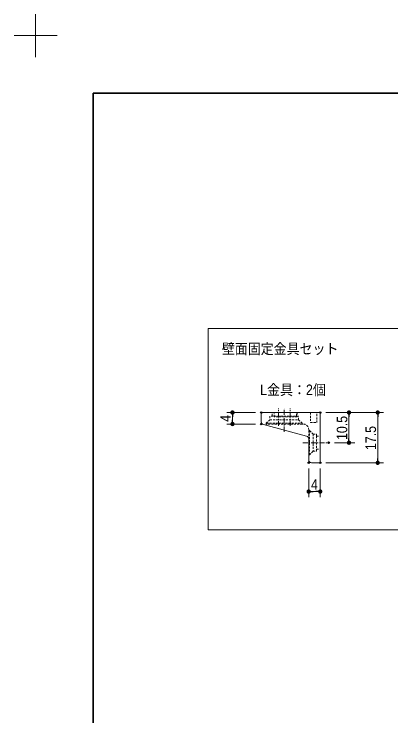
# Model space of a CAD drawing. Units: millimetres on the paper. Extents: x -396 to 396, y -304 to 304.
# Drawn here: x -396.2 to -265.2, y 60.2 to 304.5 of the extents above; entities that cross this region are included whole.
import ezdxf
from ezdxf.enums import TextEntityAlignment as Align

# ---------------------------------------------------------------- set-up
doc = ezdxf.new("R2010")
doc.units = ezdxf.units.MM
doc.header["$PDMODE"] = 32
doc.header["$PDSIZE"] = 0.5
doc.linetypes.add('USER1', pattern=[2.91, 1.76, -0.4, 0.35, -0.4])
doc.linetypes.add('USER2', pattern=[1.11, 0.71, -0.4])
for name, color, linetype, lineweight in [('0-0_2寸法-1', 7, 'Continuous', 15), ('0-1_0', 7, 'Continuous', 25), ('0-3_1図面枠', 7, 'Continuous', 20), ('0-4_2寸法-3', 7, 'Continuous', 15), ('0-5_3一般', 7, 'USER2', 15)]:
    doc.layers.add(name, color=color, linetype=linetype, lineweight=lineweight)
doc.layers.add('0-2_Defpoints', color=7, linetype='Continuous')
doc.styles.add('ＭＳ Ｐゴシック', font='')
doc.styles.get('ＭＳ Ｐゴシック').set_extended_font_data('MS PGothic')

# ---------------------------------------------------------------- blocks, each defined once
blk = doc.blocks.new('グループ')
at = {"layer": '0-3_1図面枠', "lineweight": 15}
for p, q in [((-210, 289.5), (-210, 304.5)), ((-217.5, 297), (-202.5, 297))]:
    blk.add_line(p, q, dxfattribs=at)
blk = doc.blocks.new('グループ-2')
at = {"layer": '0-3_1図面枠', "lineweight": 35}
blk.add_lwpolyline([(-190, 277), (190, 277), (190, -277), (-190, -277)], close=True, dxfattribs=at)
blk = doc.blocks.new('図面枠')
at = {"layer": '0-3_1図面枠'}
for name in ['グループ', 'グループ-2']:
    blk.add_blockref(name, (0, 0), dxfattribs=at)
blk = doc.blocks.new('グループ-6')
at = {"layer": '0-5_3一般', "linetype": 'USER1'}
for p, q in [((-125.568, 161.163), (-125.568, 167.163)), ((-123.568, 159.147), (-123.568, 167.147)), ((-121.568, 161.163), (-121.568, 167.163)), ((-117.153, 155.313), (-108.153, 155.313))]:
    blk.add_line(p, q, dxfattribs=at)
at = {"layer": '0-5_3一般'}
for p, q in [((-127.818, 164.513), (-127.818, 165.813)), ((-119.318, 164.513), (-119.318, 165.813)), ((-129.818, 162.063), (-129.818, 161.344)), ((-117.068, 161.813), (-117.318, 161.813)), ((-115.068, 156.624), (-115.068, 159.813)), ((-114.768, 151.113), (-114.768, 159.513)), ((-113.568, 158.313), (-112.368, 158.313)), ((-112.368, 158.313), (-112.368, 157.563)), ((-112.368, 157.563), (-111.068, 157.563)), ((-112.368, 157.563), (-112.368, 153.063)), ((-113.568, 152.313), (-112.368, 152.313)), ((-112.368, 153.063), (-111.068, 153.063)), ((-112.368, 153.063), (-112.368, 152.313))]:
    blk.add_line(p, q, dxfattribs=at)
at = {"layer": '0-5_3一般', "linetype": 'Continuous'}
for p, q in [((-130.827, 161.614), (-115.809, 157.59)), ((-115.068, 156.624), (-115.068, 149.313))]:
    blk.add_line(p, q, dxfattribs=at)
blk.add_lwpolyline([(-114.068, 148.313), (-111.068, 148.313), (-111.068, 165.813), (-131.568, 165.813), (-131.568, 162.58)], dxfattribs=at)
at = {"layer": '0-5_3一般'}
for points in [[(-128.568, 164.513), (-128.568, 163.313), (-129.818, 162.063)], [(-128.568, 163.313), (-118.568, 163.313), (-118.568, 164.513), (-128.568, 164.513)], [(-119.068, 165.813), (-119.068, 164.313), (-127.068, 164.313), (-127.068, 165.813)], [(-114.468, 165.813), (-114.468, 162.313), (-112.268, 162.313), (-112.268, 165.813)], [(-129.818, 162.063), (-117.318, 162.063), (-118.568, 163.313)], [(-117.318, 162.063), (-117.318, 161.813), (-129.818, 161.813)], [(-115.068, 159.513), (-114.768, 159.513), (-113.568, 158.313), (-113.568, 152.313), (-114.768, 151.113), (-115.068, 151.113)]]:
    blk.add_lwpolyline(points, dxfattribs=at)
at = {"layer": '0-5_3一般', "linetype": 'Continuous'}
for centre, start, end in [((-130.568, 162.58), 180, 255), ((-116.068, 156.624), 0, 75), ((-114.068, 149.313), 180, 270)]:
    blk.add_arc(centre, 1, start, end, dxfattribs=at)
at = {"layer": '0-5_3一般'}
blk.add_arc((-117.068, 159.813), 2, 0, 90, dxfattribs=at)
blk = doc.blocks.new('_Dot')
at = {"layer": '0-1_0'}
blk.add_line((-0.5, 0), (-1, 0), dxfattribs=at)
for points in [[(0, 0), (-0.5, 0), (-0.4961, 0.0627)], [(0, 0), (-0.4961, -0.0627), (-0.5, 0)], [(0, 0), (-0.4961, 0.0627), (-0.4843, 0.1243)], [(0, 0), (-0.4843, -0.1243), (-0.4961, -0.0627)], [(0, 0), (-0.4843, 0.1243), (-0.4649, 0.1841)], [(0, 0), (-0.4649, -0.1841), (-0.4843, -0.1243)], [(0, 0), (-0.4649, 0.1841), (-0.4382, 0.2409)], [(0, 0), (-0.4382, -0.2409), (-0.4649, -0.1841)], [(0, 0), (-0.4382, 0.2409), (-0.4045, 0.2939)], [(0, 0), (-0.4045, -0.2939), (-0.4382, -0.2409)], [(0, 0), (-0.4045, 0.2939), (-0.3645, 0.3423)], [(0, 0), (-0.3645, -0.3423), (-0.4045, -0.2939)], [(0, 0), (-0.3645, 0.3423), (-0.3187, 0.3853)], [(0, 0), (-0.3187, -0.3853), (-0.3645, -0.3423)], [(0, 0), (-0.3187, 0.3853), (-0.2679, 0.4222)], [(0, 0), (-0.2679, -0.4222), (-0.3187, -0.3853)], [(0, 0), (-0.2679, 0.4222), (-0.2129, 0.4524)], [(0, 0), (-0.2129, -0.4524), (-0.2679, -0.4222)], [(0, 0), (-0.2129, 0.4524), (-0.1545, 0.4755)], [(0, 0), (-0.1545, -0.4755), (-0.2129, -0.4524)], [(0, 0), (-0.1545, 0.4755), (-0.0937, 0.4911)], [(0, 0), (-0.0937, -0.4911), (-0.1545, -0.4755)], [(0, 0), (-0.0937, 0.4911), (-0.0314, 0.499)], [(0, 0), (-0.0314, -0.499), (-0.0937, -0.4911)], [(0, 0), (-0.0314, 0.499), (0.0314, 0.499)], [(0, 0), (0.0314, -0.499), (-0.0314, -0.499)], [(0, 0), (0.0314, 0.499), (0.0937, 0.4911)], [(0, 0), (0.0937, 0.4911), (0.1545, 0.4755)], [(0, 0), (0.1545, 0.4755), (0.2129, 0.4524)], [(0, 0), (0.2129, 0.4524), (0.2679, 0.4222)], [(0, 0), (0.2679, 0.4222), (0.3187, 0.3853)], [(0, 0), (0.3187, 0.3853), (0.3645, 0.3423)], [(0, 0), (0.3645, 0.3423), (0.4045, 0.2939)], [(0, 0), (0.4045, 0.2939), (0.4382, 0.2409)], [(0, 0), (0.4382, 0.2409), (0.4649, 0.1841)], [(0, 0), (0.4649, 0.1841), (0.4843, 0.1243)], [(0, 0), (0.4843, 0.1243), (0.4961, 0.0627)], [(0, 0), (0.4961, 0.0627), (0.5, 0)], [(0, 0), (0.0937, -0.4911), (0.0314, -0.499)], [(0, 0), (0.1545, -0.4755), (0.0937, -0.4911)], [(0, 0), (0.2129, -0.4524), (0.1545, -0.4755)], [(0, 0), (0.2679, -0.4222), (0.2129, -0.4524)], [(0, 0), (0.3187, -0.3853), (0.2679, -0.4222)], [(0, 0), (0.3645, -0.3423), (0.3187, -0.3853)], [(0, 0), (0.4045, -0.2939), (0.3645, -0.3423)], [(0, 0), (0.4382, -0.2409), (0.4045, -0.2939)], [(0, 0), (0.4649, -0.1841), (0.4382, -0.2409)], [(0, 0), (0.4843, -0.1243), (0.4649, -0.1841)], [(0, 0), (0.4961, -0.0627), (0.4843, -0.1243)], [(0, 0), (0.5, 0), (0.4961, -0.0627)]]:
    blk.add_solid(points, dxfattribs=at)

msp = doc.modelspace()

# ---------------------------------------------------------------- linework, layer by layer
at = {"layer": '0-0_2寸法-1'}
for p, q in [((-312.318, 165.813), (-322.318, 165.813)), ((-320.318, 163.314), (-320.318, 164.312)), ((-287.818, 165.813), (-277.818, 165.813)), ((-279.818, 156.814), (-279.818, 164.312)), ((-277.818, 165.813), (-267.818, 165.813)), ((-269.818, 149.814), (-269.818, 164.312)), ((-312.318, 161.813), (-322.318, 161.813)), ((-284.903, 155.313), (-277.818, 155.313)), ((-287.818, 148.313), (-267.818, 148.313)), ((-293.818, 146.313), (-293.818, 136.313)), ((-289.818, 146.313), (-289.818, 136.313)), ((-292.317, 138.313), (-291.319, 138.313))]:
    msp.add_line(p, q, dxfattribs=at)
at = {"layer": '0-2_Defpoints'}
for p in [(-320.318, 165.813), (-310.318, 165.813), (-289.818, 165.813), (-279.818, 165.813), (-269.818, 165.813), (-310.318, 161.813), (-286.903, 155.313), (-293.818, 148.313), (-289.818, 148.313), (-289.818, 138.313)]:
    msp.add_point(p, dxfattribs=at)
at = {"layer": '0-4_2寸法-3'}
msp.add_lwpolyline([(-328.75, 195), (-188.75, 195), (-188.75, 125), (-328.75, 125)], close=True, dxfattribs=at)

# ---------------------------------------------------------------- block references
at = {"layer": '0-0_2寸法-1', "xscale": 1.500684, "yscale": 1.500684}
for p, rotation in [((-320.318, 165.813), 90), ((-279.818, 165.813), 90), ((-269.818, 165.813), 90), ((-320.318, 161.813), 270), ((-279.818, 155.313), 270), ((-269.818, 148.313), 270), ((-293.818, 138.313), 180)]:
    msp.add_blockref('_Dot', p, dxfattribs=dict(at, rotation=rotation))
msp.add_blockref('_Dot', (-289.818, 138.313), dxfattribs=at)
at = {"layer": '0-3_1図面枠'}
msp.add_blockref('図面枠', (-178.75, 0), dxfattribs=at)
at = {"layer": '0-5_3一般'}
msp.add_blockref('グループ-6', (-178.75, 0), dxfattribs=at)

# ---------------------------------------------------------------- texts
at = {"layer": '0-0_2寸法-1', "style": 'ＭＳ Ｐゴシック', "width": 0.9}
for s, p in [('4', (-319.813, 162.573)), ('10.5', (-279.322, 156.242)), ('17.5', (-269.322, 152.742))]:
    msp.add_text(s, height=3.666, rotation=90, dxfattribs=at).set_placement(p, align=Align.BOTTOM_LEFT)
msp.add_text('4', height=3.666, dxfattribs=at).set_placement((-293.058, 137.807), align=Align.BOTTOM_LEFT)
at = {"layer": '0-4_2寸法-3', "style": 'ＭＳ Ｐゴシック', "width": 0.9}
for s, height, p in [('壁面固定金具セット', 3.666, (-324, 185.072)), ('L金具：2個', 3.669, (-310.704, 170.785))]:
    msp.add_text(s, height=height, dxfattribs=at).set_placement(p, align=Align.BOTTOM_LEFT)

doc.saveas('drawing.dxf')
